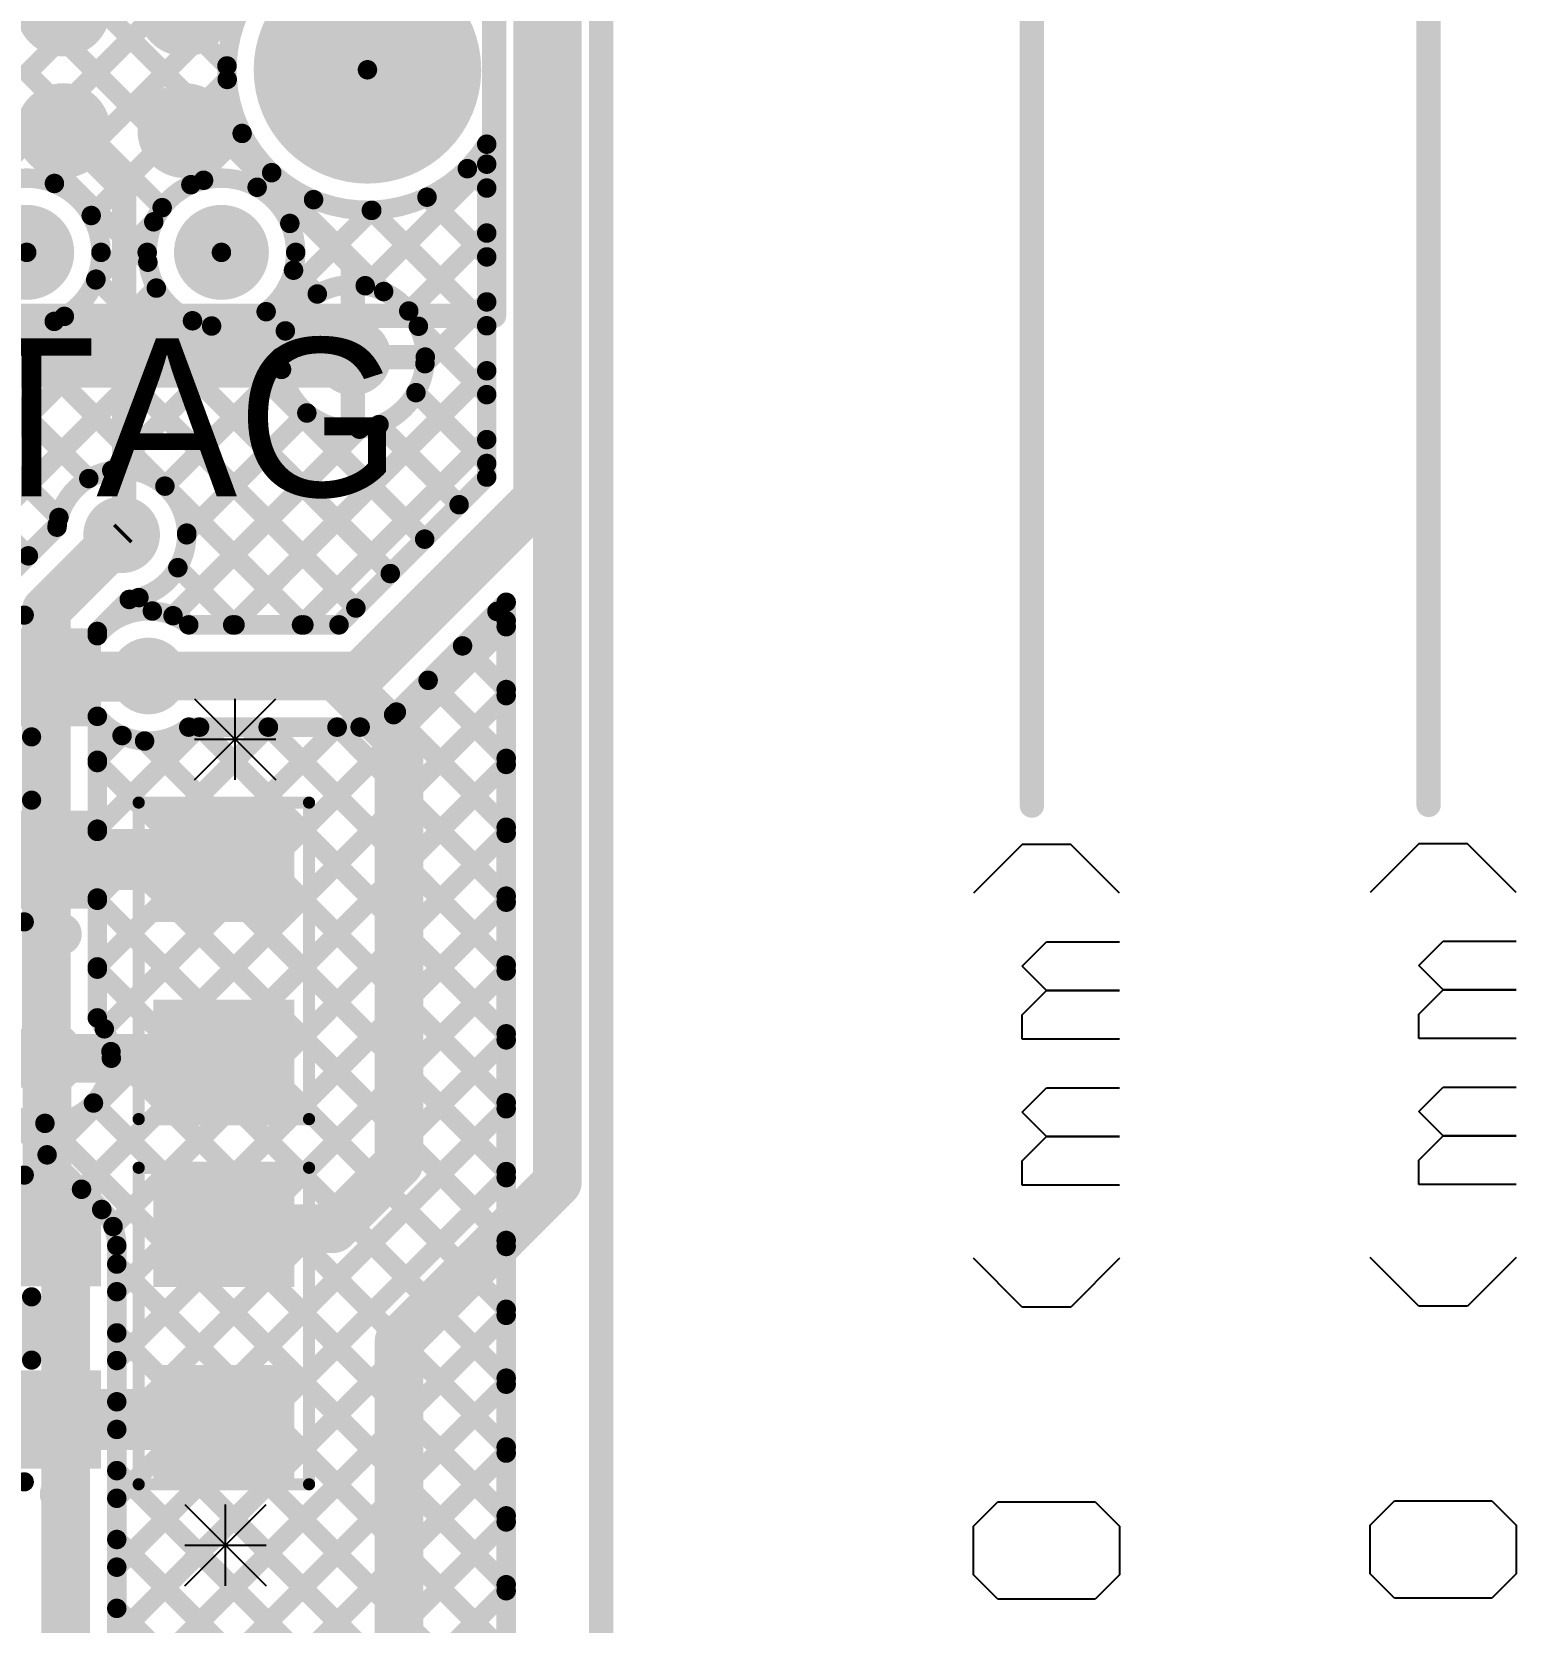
# Model space of a CAD drawing. Header units: millimetres. Extents: x 9.08 to 12.48, y 2.73 to 6.
# Drawn here: x 11.867 to 12.477, y 4.214 to 4.868 of the extents above; entities that cross this region are included whole.
import ezdxf

# ---------------------------------------------------------------- set-up
doc = ezdxf.new("R2010")
doc.units = ezdxf.units.MM
doc.header["$MEASUREMENT"] = 0
for name, color, linetype in [('BottomLayer', 5, 'Continuous'), ('BottomSolder', 6, 'Continuous'), ('Mechanical1', 6, 'Continuous'), ('Mechanical13', 56, 'Continuous'), ('MultiLayer', 9, 'Continuous'), ('PadHoleLayer', 156, 'Continuous'), ('TopLayer', 1, 'Continuous'), ('TopOverlay', 2, 'Continuous'), ('TopPaste', 8, 'Continuous'), ('TopSolder', 216, 'Continuous'), ('ViaHoleLayer', 16, 'Continuous')]:
    doc.layers.add(name, color=color, linetype=linetype)

# ---------------------------------------------------------------- blocks, each defined once
blk = doc.blocks.new('RES0805_47')
at = {"layer": 'TopLayer'}
for points in [[(-0.06, -0.025), (-0.02, -0.025), (-0.06, 0.025), (-0.02, 0.025)], [(0.02, -0.025), (0.06, -0.025), (0.02, 0.025), (0.06, 0.025)]]:
    blk.add_solid(points, dxfattribs=at)
at = {"layer": 'TopOverlay', "const_width": 0.005}
for points in [[(-0.065, -0.035), (-0.065, 0.035)], [(0.065, 0.035), (-0.065, 0.035)], [(0.065, -0.035), (0.065, 0.035)], [(0.065, -0.035), (-0.065, -0.035)]]:
    blk.add_lwpolyline(points, dxfattribs=at)
at = {"layer": 'TopOverlay', "const_width": 0.0025}
for points in [[(-0.06625, 0.035, 1), (-0.06375, 0.035, 1)], [(-0.06625, 0.035, 1), (-0.06375, 0.035, 1)], [(0.06375, 0.035, 1), (0.06625, 0.035, 1)], [(0.06375, 0.035, 1), (0.06625, 0.035, 1)], [(-0.06625, -0.035, 1), (-0.06375, -0.035, 1)], [(-0.06625, -0.035, 1), (-0.06375, -0.035, 1)], [(0.06375, -0.035, 1), (0.06625, -0.035, 1)], [(0.06375, -0.035, 1), (0.06625, -0.035, 1)]]:
    blk.add_lwpolyline(points, format="xyb", close=True, dxfattribs=at)
at = {"layer": 'TopPaste'}
for points in [[(-0.06, -0.025), (-0.02, -0.025), (-0.06, 0.025), (-0.02, 0.025)], [(0.02, -0.025), (0.06, -0.025), (0.02, 0.025), (0.06, 0.025)]]:
    blk.add_solid(points, dxfattribs=at)
at = {"layer": 'TopSolder'}
for points in [[(-0.064, -0.029), (-0.016, -0.029), (-0.064, 0.029), (-0.016, 0.029)], [(0.016, -0.029), (0.064, -0.029), (0.016, 0.029), (0.064, 0.029)]]:
    blk.add_solid(points, dxfattribs=at)
blk = doc.blocks.new('RES0805_48')
at = {"layer": 'TopLayer'}
for points in [[(-0.06, -0.025), (-0.02, -0.025), (-0.06, 0.025), (-0.02, 0.025)], [(0.02, -0.025), (0.06, -0.025), (0.02, 0.025), (0.06, 0.025)]]:
    blk.add_solid(points, dxfattribs=at)
at = {"layer": 'TopOverlay', "const_width": 0.005}
for points in [[(-0.065, 0.035), (0.065, 0.035)], [(-0.065, 0.035), (-0.065, -0.035)], [(0.065, 0.035), (0.065, -0.035)], [(-0.065, -0.035), (0.065, -0.035)]]:
    blk.add_lwpolyline(points, dxfattribs=at)
at = {"layer": 'TopOverlay', "const_width": 0.0025}
for points in [[(-0.06625, 0.035, 1), (-0.06375, 0.035, 1)], [(-0.06625, 0.035, 1), (-0.06375, 0.035, 1)], [(0.06375, 0.035, 1), (0.06625, 0.035, 1)], [(0.06375, 0.035, 1), (0.06625, 0.035, 1)], [(-0.06625, -0.035, 1), (-0.06375, -0.035, 1)], [(-0.06625, -0.035, 1), (-0.06375, -0.035, 1)], [(0.06375, -0.035, 1), (0.06625, -0.035, 1)], [(0.06375, -0.035, 1), (0.06625, -0.035, 1)]]:
    blk.add_lwpolyline(points, format="xyb", close=True, dxfattribs=at)
at = {"layer": 'TopPaste'}
for points in [[(-0.06, -0.025), (-0.02, -0.025), (-0.06, 0.025), (-0.02, 0.025)], [(0.02, -0.025), (0.06, -0.025), (0.02, 0.025), (0.06, 0.025)]]:
    blk.add_solid(points, dxfattribs=at)
at = {"layer": 'TopSolder'}
for points in [[(-0.064, -0.029), (-0.016, -0.029), (-0.064, 0.029), (-0.016, 0.029)], [(0.016, -0.029), (0.064, -0.029), (0.016, 0.029), (0.064, 0.029)]]:
    blk.add_solid(points, dxfattribs=at)
blk = doc.blocks.new('SOT_23_50')
at = {"layer": 'TopLayer'}
for points in [[(-0.01614, 0.02126), (0.01614, 0.02126), (-0.01614, 0.05748), (0.01614, 0.05748)], [(-0.05354, -0.05748), (-0.02126, -0.05748), (-0.05354, -0.02126), (-0.02126, -0.02126)], [(0.02126, -0.05748), (0.05354, -0.05748), (0.02126, -0.02126), (0.05354, -0.02126)]]:
    blk.add_solid(points, dxfattribs=at)
at = {"layer": 'TopOverlay', "const_width": 0.00787}
for points in [[(-0.063, 0.034), (-0.024, 0.034)], [(-0.063, 0.034), (-0.063, -0.03)], [(0.024, 0.034), (0.063, 0.034)], [(0.063, 0.034), (0.063, -0.03)], [(-0.013, -0.033), (0.013, -0.033)]]:
    blk.add_lwpolyline(points, dxfattribs=at)
at = {"layer": 'TopOverlay'}
for points, const_width in [([(-0.06497, 0.034, 1), (-0.06103, 0.034, 1)], 0.00394), ([(-0.06497, 0.034, 1), (-0.06103, 0.034, 1)], 0.00394), ([(-0.02597, 0.034, 1), (-0.02203, 0.034, 1)], 0.00394), ([(0.02203, 0.034, 1), (0.02597, 0.034, 1)], 0.00394), ([(0.06103, 0.034, 1), (0.06497, 0.034, 1)], 0.00394), ([(0.06103, 0.034, 1), (0.06497, 0.034, 1)], 0.00394), ([(-0.06497, -0.03, 1), (-0.06103, -0.03, 1)], 0.00394), ([(0.06103, -0.03, 1), (0.06497, -0.03, 1)], 0.00394), ([(-0.01497, -0.033, 1), (-0.01103, -0.033, 1)], 0.00394), ([(0.01103, -0.033, 1), (0.01497, -0.033, 1)], 0.00394), ([(-0.06439, -0.045, 1), (-0.07161, -0.045, 1)], 0.01), ([(-0.07411, -0.045, 1), (-0.06911, -0.045, 1)], 0.005), ([(-0.06689, -0.045, 1), (-0.06189, -0.045, 1)], 0.005)]:
    blk.add_lwpolyline(points, format="xyb", close=True, dxfattribs=dict(at, const_width=const_width))
at = {"layer": 'TopPaste'}
for points in [[(-0.01614, 0.02126), (0.01614, 0.02126), (-0.01614, 0.05748), (0.01614, 0.05748)], [(-0.05354, -0.05748), (-0.02126, -0.05748), (-0.05354, -0.02126), (-0.02126, -0.02126)], [(0.02126, -0.05748), (0.05354, -0.05748), (0.02126, -0.02126), (0.05354, -0.02126)]]:
    blk.add_solid(points, dxfattribs=at)
at = {"layer": 'TopSolder'}
for points in [[(-0.02014, 0.01726), (0.02014, 0.01726), (-0.02014, 0.06148), (0.02014, 0.06148)], [(-0.05754, -0.06148), (-0.01726, -0.06148), (-0.05754, -0.01726), (-0.01726, -0.01726)], [(0.01726, -0.06148), (0.05754, -0.06148), (0.01726, -0.01726), (0.05754, -0.01726)]]:
    blk.add_solid(points, dxfattribs=at)
blk = doc.blocks.new('SOT_23_51')
at = {"layer": 'TopLayer'}
for points in [[(-0.01614, 0.02126), (0.01614, 0.02126), (-0.01614, 0.05748), (0.01614, 0.05748)], [(-0.05354, -0.05748), (-0.02126, -0.05748), (-0.05354, -0.02126), (-0.02126, -0.02126)], [(0.02126, -0.05748), (0.05354, -0.05748), (0.02126, -0.02126), (0.05354, -0.02126)]]:
    blk.add_solid(points, dxfattribs=at)
at = {"layer": 'TopOverlay', "const_width": 0.00787}
for points in [[(-0.063, 0.034), (-0.024, 0.034)], [(-0.063, 0.034), (-0.063, -0.03)], [(0.024, 0.034), (0.063, 0.034)], [(0.063, 0.034), (0.063, -0.03)], [(-0.013, -0.033), (0.013, -0.033)]]:
    blk.add_lwpolyline(points, dxfattribs=at)
at = {"layer": 'TopOverlay'}
for points, const_width in [([(-0.06497, 0.034, 1), (-0.06103, 0.034, 1)], 0.00394), ([(-0.06497, 0.034, 1), (-0.06103, 0.034, 1)], 0.00394), ([(-0.02597, 0.034, 1), (-0.02203, 0.034, 1)], 0.00394), ([(0.02203, 0.034, 1), (0.02597, 0.034, 1)], 0.00394), ([(0.06103, 0.034, 1), (0.06497, 0.034, 1)], 0.00394), ([(0.06103, 0.034, 1), (0.06497, 0.034, 1)], 0.00394), ([(-0.06497, -0.03, 1), (-0.06103, -0.03, 1)], 0.00394), ([(0.06103, -0.03, 1), (0.06497, -0.03, 1)], 0.00394), ([(-0.01497, -0.033, 1), (-0.01103, -0.033, 1)], 0.00394), ([(0.01103, -0.033, 1), (0.01497, -0.033, 1)], 0.00394), ([(-0.06439, -0.045, 1), (-0.07161, -0.045, 1)], 0.01), ([(-0.07411, -0.045, 1), (-0.06911, -0.045, 1)], 0.005), ([(-0.06689, -0.045, 1), (-0.06189, -0.045, 1)], 0.005)]:
    blk.add_lwpolyline(points, format="xyb", close=True, dxfattribs=dict(at, const_width=const_width))
at = {"layer": 'TopPaste'}
for points in [[(-0.01614, 0.02126), (0.01614, 0.02126), (-0.01614, 0.05748), (0.01614, 0.05748)], [(-0.05354, -0.05748), (-0.02126, -0.05748), (-0.05354, -0.02126), (-0.02126, -0.02126)], [(0.02126, -0.05748), (0.05354, -0.05748), (0.02126, -0.02126), (0.05354, -0.02126)]]:
    blk.add_solid(points, dxfattribs=at)
at = {"layer": 'TopSolder'}
for points in [[(-0.02014, 0.01726), (0.02014, 0.01726), (-0.02014, 0.06148), (0.02014, 0.06148)], [(-0.05754, -0.06148), (-0.01726, -0.06148), (-0.05754, -0.01726), (-0.01726, -0.01726)], [(0.01726, -0.06148), (0.05754, -0.06148), (0.01726, -0.01726), (0.05754, -0.01726)]]:
    blk.add_solid(points, dxfattribs=at)
blk = doc.blocks.new('TC2030_IDC_52')
at = {"layer": 'BottomSolder', "const_width": 0.004}
for points in [[(-0.102, 0.1, 1), (-0.098, 0.1, 1)], [(0.023, 0.1, 1), (0.027, 0.1, 1)], [(0.098, 0.04, 1), (0.102, 0.04, 1)], [(-0.102, 0, 1), (-0.098, 0, 1)], [(0.098, -0.04, 1), (0.102, -0.04, 1)], [(-0.102, -0.1, 1), (-0.098, -0.1, 1)], [(0.023, -0.1, 1), (0.027, -0.1, 1)]]:
    blk.add_lwpolyline(points, format="xyb", close=True, dxfattribs=at)
at = {"layer": 'PadHoleLayer'}
for points, const_width in [([(-0.12338, 0.1, 1), (-0.07662, 0.1, 1)], 0.04675), ([(0.00162, 0.1, 1), (0.04838, 0.1, 1)], 0.04675), ([(0.09025, 0.04, 1), (0.10975, 0.04, 1)], 0.01951), ([(-0.10975, 0, 1), (-0.09025, 0, 1)], 0.01951), ([(0.09025, -0.04, 1), (0.10975, -0.04, 1)], 0.01951), ([(-0.12338, -0.1, 1), (-0.07662, -0.1, 1)], 0.04675), ([(0.00162, -0.1, 1), (0.04838, -0.1, 1)], 0.04675)]:
    blk.add_lwpolyline(points, format="xyb", close=True, dxfattribs=dict(at, const_width=const_width))
at = {"layer": 'TopLayer', "const_width": 0.01549}
for points in [[(-0.05775, 0.025, 1), (-0.04225, 0.025, 1)], [(-0.00775, 0.025, 1), (0.00775, 0.025, 1)], [(0.04225, 0.025, 1), (0.05775, 0.025, 1)], [(-0.05775, -0.025, 1), (-0.04225, -0.025, 1)], [(-0.05775, -0.025, 1), (-0.04225, -0.025, 1)], [(-0.00775, -0.025, 1), (0.00775, -0.025, 1)], [(0.04225, -0.025, 1), (0.05775, -0.025, 1)]]:
    blk.add_lwpolyline(points, format="xyb", close=True, dxfattribs=at)
at = {"layer": 'TopOverlay', "const_width": 0.01}
for points in [[(-0.152, -0.152), (-0.152, 0.152)], [(0.126, 0.152), (-0.152, 0.152)], [(0.126, -0.152), (0.126, 0.152)], [(0.126, -0.152), (-0.152, -0.152)]]:
    blk.add_lwpolyline(points, dxfattribs=at)
at = {"layer": 'TopOverlay'}
for points, const_width in [([(-0.1545, 0.152, 1), (-0.1495, 0.152, 1)], 0.005), ([(-0.1545, 0.152, 1), (-0.1495, 0.152, 1)], 0.005), ([(0.1235, 0.152, 1), (0.1285, 0.152, 1)], 0.005), ([(0.1235, 0.152, 1), (0.1285, 0.152, 1)], 0.005), ([(-0.0376, -0.057, 1), (-0.0504, -0.057, 1)], 0.01), ([(-0.0529, -0.057, 1), (-0.0479, -0.057, 1)], 0.005), ([(-0.0401, -0.057, 1), (-0.0351, -0.057, 1)], 0.005), ([(-0.1545, -0.152, 1), (-0.1495, -0.152, 1)], 0.005), ([(-0.1545, -0.152, 1), (-0.1495, -0.152, 1)], 0.005), ([(0.1235, -0.152, 1), (0.1285, -0.152, 1)], 0.005), ([(0.1235, -0.152, 1), (0.1285, -0.152, 1)], 0.005)]:
    blk.add_lwpolyline(points, format="xyb", close=True, dxfattribs=dict(at, const_width=const_width))
at = {"layer": 'TopPaste', "const_width": 0.01549}
for points in [[(-0.05775, 0.025, 1), (-0.04225, 0.025, 1)], [(-0.00775, 0.025, 1), (0.00775, 0.025, 1)], [(0.04225, 0.025, 1), (0.05775, 0.025, 1)], [(-0.05775, -0.025, 1), (-0.04225, -0.025, 1)], [(-0.05775, -0.025, 1), (-0.04225, -0.025, 1)], [(-0.00775, -0.025, 1), (0.00775, -0.025, 1)], [(0.04225, -0.025, 1), (0.05775, -0.025, 1)]]:
    blk.add_lwpolyline(points, format="xyb", close=True, dxfattribs=at)
at = {"layer": 'TopSolder'}
for points, const_width in [([(-0.102, 0.1, 1), (-0.098, 0.1, 1)], 0.004), ([(0.023, 0.1, 1), (0.027, 0.1, 1)], 0.004), ([(-0.05975, 0.025, 1), (-0.04025, 0.025, 1)], 0.01949), ([(-0.00975, 0.025, 1), (0.00975, 0.025, 1)], 0.01949), ([(0.04025, 0.025, 1), (0.05975, 0.025, 1)], 0.01949), ([(0.098, 0.04, 1), (0.102, 0.04, 1)], 0.004), ([(-0.102, 0, 1), (-0.098, 0, 1)], 0.004), ([(-0.05975, -0.025, 1), (-0.04025, -0.025, 1)], 0.01949), ([(-0.05975, -0.025, 1), (-0.04025, -0.025, 1)], 0.01949), ([(-0.00975, -0.025, 1), (0.00975, -0.025, 1)], 0.01949), ([(0.04025, -0.025, 1), (0.05975, -0.025, 1)], 0.01949), ([(0.098, -0.04, 1), (0.102, -0.04, 1)], 0.004), ([(-0.102, -0.1, 1), (-0.098, -0.1, 1)], 0.004), ([(0.023, -0.1, 1), (0.027, -0.1, 1)], 0.004)]:
    blk.add_lwpolyline(points, format="xyb", close=True, dxfattribs=dict(at, const_width=const_width))

msp = doc.modelspace()

# ---------------------------------------------------------------- linework, layer by layer
at = {"layer": 'BottomLayer'}
for points, const_width in [([(11.4408, 5.1055), (11.87821, 4.66809)], 0.008), ([(11.56532, 5.00926), (11.8905, 4.68409)], 0.008), ([(11.85416, 4.9467), (11.94727, 4.85359)], 0.008), ([(11.86262, 4.84812), (11.95797, 4.94347)], 0.008), ([(11.71974, 4.67696), (11.97223, 4.92945)], 0.008), ([(11.84085, 4.93172), (12.01165, 4.76092)], 0.008), ([(11.59346, 4.92456), (11.86566, 4.65236)], 0.008), ([(11.82237, 4.92192), (11.93767, 4.80662)], 0.008), ([(11.87638, 4.80531), (11.99184, 4.92077)], 0.008), ([(12.075, 4.676), (12.075, 4.88075)], 0.02), ([(11.86274, 4.85327), (11.92064, 4.79537)], 0.008), ([(11.89149, 4.79214), (11.94738, 4.84803)], 0.008), ([(11.8582, 4.82952), (11.91476, 4.77296)], 0.008), ([(11.93244, 4.8048), (11.9535, 4.82586)], 0.008), ([(12.054, 4.6847), (12.054, 4.82143)], 0.008), ([(12.00408, 4.76331), (12.054, 4.81323)], 0.008), ([(12.04605, 4.81138), (12.054, 4.80343)], 0.008), ([(11.95967, 4.80375), (11.96565, 4.80973)], 0.008), ([(11.9731, 4.78889), (11.98286, 4.79866)], 0.008), ([(12.02946, 4.79968), (12.054, 4.77514)], 0.008), ([(11.89993, 4.68744), (12.00677, 4.79427)], 0.008), ([(12.00659, 4.79427), (12.054, 4.74686)], 0.008), ([(11.89334, 4.7657), (11.9172, 4.78956)], 0.008), ([(12.02197, 4.75291), (12.054, 4.78494)], 0.008), ([(11.89345, 4.76599), (12.01437, 4.64507)], 0.008), ([(11.97462, 4.76967), (11.98438, 4.75991)], 0.008), ([(11.81884, 4.66292), (11.91825, 4.76233)], 0.008), ([(11.999, 4.734), (11.999, 4.75975)], 0.01), ([(11.96337, 4.75264), (11.97126, 4.74475)], 0.008), ([(12.02862, 4.73128), (12.054, 4.75666)], 0.008), ([(11.80257, 4.67493), (11.8763, 4.74866)], 0.008), ([(11.81802, 4.63381), (11.93311, 4.7489)], 0.008), ([(11.85452, 4.74835), (11.97887, 4.624)], 0.008), ([(11.88046, 4.7507), (12.00023, 4.63093)], 0.008), ([(11.94096, 4.74676), (12.02851, 4.65921)], 0.008), ([(12.02592, 4.74665), (12.054, 4.71857)], 0.008), ([(11.815, 4.734), (11.999, 4.734)], 0.025), ([(11.97325, 4.734), (11.999, 4.734)], 0.01), ([(11.999, 4.734), (12.02475, 4.734)], 0.01), ([(11.999, 4.70825), (11.999, 4.734)], 0.01), ([(11.92177, 4.68099), (11.96969, 4.72892)], 0.008), ([(11.94963, 4.624), (12.054, 4.72837)], 0.008), ([(12.02491, 4.71938), (12.054, 4.69029)], 0.008), ([(11.93074, 4.66168), (11.98009, 4.71103)], 0.008), ([(12.00975, 4.70626), (12.04265, 4.67335)], 0.008), ([(11.92511, 4.62776), (12.00172, 4.70438)], 0.008), ([(11.97791, 4.624), (12.054, 4.70009)], 0.008), ([(11.9933, 4.624), (12.054, 4.6847)], 0.008), ([(12.002, 4.603), (12.075, 4.676)], 0.02), ([(11.873, 4.63), (11.904, 4.661)], 0.02), ([(11.66536, 4.45287), (11.87756, 4.66507)], 0.008), ([(11.85819, 4.64488), (11.87744, 4.66413)], 0.008), ([(11.92709, 4.6475), (11.95058, 4.624)], 0.008), ([(11.873, 4.446), (11.873, 4.63)], 0.02), ([(11.894, 4.6213), (11.90713, 4.63444)], 0.008), ([(11.91109, 4.63521), (11.9166, 4.6297)], 0.008), ([(12.01688, 4.58819), (12.062, 4.6333)], 0.008), ([(12.05821, 4.62951), (12.062, 4.62572)], 0.008), ([(12.062, 3.047), (12.062, 4.6333)], 0.008), ([(11.89686, 4.45809), (12.062, 4.62324)], 0.008), ([(11.93157, 4.624), (11.9933, 4.624)], 0.008), ([(12.04407, 4.61537), (12.062, 4.59744)], 0.008), ([(11.915, 4.603), (12.002, 4.603)], 0.02), ([(11.87337, 4.40632), (12.062, 4.59495)], 0.008), ([(12.02993, 4.60123), (12.062, 4.56915)], 0.008), ([(11.894, 4.46257), (11.894, 4.58643)], 0.008), ([(11.894, 4.54009), (11.93591, 4.582)], 0.008), ([(11.894, 4.5118), (11.9642, 4.582)], 0.008), ([(11.894, 4.48352), (11.99248, 4.582)], 0.008), ([(11.93157, 4.582), (12.002, 4.582)], 0.008), ([(11.93602, 4.582), (12.062, 4.45602)], 0.008), ([(11.9643, 4.582), (12.062, 4.4843)], 0.008), ([(11.99258, 4.582), (12.062, 4.51258)], 0.008), ([(12.01575, 4.58712), (12.062, 4.54087)], 0.008), ([(11.894, 4.56837), (11.90417, 4.57854)], 0.008), ([(11.91343, 4.5763), (12.062, 4.42773)], 0.008), ([(11.88752, 4.39218), (12.062, 4.56667)], 0.008), ([(11.894, 4.56745), (12.062, 4.39945)], 0.008), ([(11.894, 4.53916), (12.062, 4.37116)], 0.008), ([(11.90047, 4.37686), (12.062, 4.53838)], 0.008), ([(11.894, 4.51088), (12.062, 4.34288)], 0.008), ([(11.902, 4.3501), (12.062, 4.5101)], 0.008), ([(11.894, 4.48259), (12.062, 4.31459)], 0.008), ([(11.902, 4.32181), (12.062, 4.48181)], 0.008), ([(11.902, 4.29353), (12.062, 4.45353)], 0.008), ([(11.89961, 4.4487), (12.062, 4.28631)], 0.008), ([(11.823, 4.427), (11.881, 4.369)], 0.02), ([(11.84967, 4.43003), (11.89581, 4.38388)], 0.008), ([(11.89242, 4.42761), (12.062, 4.25803)], 0.008), ([(11.902, 4.26525), (12.062, 4.42525)], 0.008), ([(11.87248, 4.41926), (12.062, 4.22974)], 0.008), ([(11.902, 4.23696), (12.062, 4.39696)], 0.008), ([(11.881, 3.908), (11.881, 4.369)], 0.02), ([(11.902, 3.92457), (11.902, 4.369)], 0.008), ([(11.902, 4.20868), (12.062, 4.36868)], 0.008), ([(11.902, 4.36146), (12.062, 4.20146)], 0.008), ([(11.902, 4.18039), (12.062, 4.34039)], 0.008), ([(11.902, 4.33317), (12.062, 4.17317)], 0.008), ([(11.902, 4.15211), (12.062, 4.31211)], 0.008), ([(11.902, 4.30489), (12.062, 4.14489)], 0.008), ([(11.902, 4.12382), (12.062, 4.28382)], 0.008), ([(11.902, 4.2766), (12.062, 4.1166)], 0.008), ([(11.902, 4.09554), (12.062, 4.25554)], 0.008), ([(11.902, 4.24832), (12.062, 4.08832)], 0.008), ([(11.902, 4.06726), (12.062, 4.22726)], 0.008), ([(11.902, 4.22004), (12.062, 4.06004)], 0.008)]:
    msp.add_lwpolyline(points, dxfattribs=dict(at, const_width=const_width))
at = {"layer": 'BottomLayer', "const_width": 0.008}
for points in [[(12.054, 4.82143, -1.95072), (12.01838, 4.90818)], [(11.87744, 4.66413, -0.94293), (11.93075, 4.661)], [(11.93075, 4.661, -0.380214), (11.90713, 4.63444)], [(11.894, 4.61957, -0.414214), (11.93157, 4.624)], [(11.93157, 4.582, -0.414214), (11.894, 4.58643)], [(12.01688, 4.58819, -0.199534), (12.002, 4.582)], [(12.01685, 4.58815, -0.198912), (12.002, 4.582)], [(11.894, 4.46257, -0.168553), (11.89975, 4.446)], [(11.89975, 4.446, -0.792574), (11.84904, 4.43411)], [(11.89581, 4.38388, -0.199534), (11.902, 4.369)], [(11.89585, 4.38385, -0.198912), (11.902, 4.369)]]:
    msp.add_lwpolyline(points, format="xyb", dxfattribs=at)
at = {"layer": 'BottomLayer'}
for points, const_width in [([(11.94527, 4.85359, 1), (11.94927, 4.85359, 1)], 0.004), ([(11.94538, 4.84803, 1), (11.94938, 4.84803, 1)], 0.004), ([(11.9515, 4.82586, 1), (11.9555, 4.82586, 1)], 0.004), ([(12.052, 4.82143, 1), (12.056, 4.82143, 1)], 0.004), ([(12.052, 4.82143, 1), (12.056, 4.82143, 1)], 0.004), ([(12.04405, 4.81138, 1), (12.04805, 4.81138, 1)], 0.004), ([(12.052, 4.81323, 1), (12.056, 4.81323, 1)], 0.004), ([(11.89551, 4.777, 1), (11.83449, 4.777, 1)], 0.008), ([(11.87438, 4.80531, 1), (11.87838, 4.80531, 1)], 0.004), ([(11.97551, 4.777, 1), (11.91449, 4.777, 1)], 0.008), ([(11.93044, 4.8048, 1), (11.93444, 4.8048, 1)], 0.004), ([(11.93567, 4.80662, 1), (11.93967, 4.80662, 1)], 0.004), ([(11.96365, 4.80973, 1), (11.96765, 4.80973, 1)], 0.004), ([(11.95767, 4.80375, 1), (11.96167, 4.80375, 1)], 0.004), ([(11.98086, 4.79866, 1), (11.98486, 4.79866, 1)], 0.004), ([(12.02746, 4.79968, 1), (12.03146, 4.79968, 1)], 0.004), ([(12.052, 4.80343, 1), (12.056, 4.80343, 1)], 0.004), ([(11.88949, 4.79214, 1), (11.89349, 4.79214, 1)], 0.004), ([(11.91864, 4.79537, 1), (11.92264, 4.79537, 1)], 0.004), ([(12.00459, 4.79427, 1), (12.00859, 4.79427, 1)], 0.004), ([(12.00477, 4.79427, 1), (12.00877, 4.79427, 1)], 0.004), ([(11.9152, 4.78956, 1), (11.9192, 4.78956, 1)], 0.004), ([(11.9711, 4.78889, 1), (11.9751, 4.78889, 1)], 0.004), ([(12.052, 4.78494, 1), (12.056, 4.78494, 1)], 0.004), ([(11.89351, 4.777, 1), (11.89751, 4.777, 1)], 0.004), ([(11.91249, 4.777, 1), (11.91649, 4.777, 1)], 0.004), ([(11.91276, 4.77296, 1), (11.91676, 4.77296, 1)], 0.004), ([(11.97351, 4.777, 1), (11.97751, 4.777, 1)], 0.004), ([(12.052, 4.77514, 1), (12.056, 4.77514, 1)], 0.004), ([(11.89134, 4.7657, 1), (11.89534, 4.7657, 1)], 0.004), ([(11.89145, 4.76599, 1), (11.89545, 4.76599, 1)], 0.004), ([(11.97262, 4.76967, 1), (11.97662, 4.76967, 1)], 0.004), ([(11.91625, 4.76233, 1), (11.92025, 4.76233, 1)], 0.004), ([(12.02875, 4.734, 1), (11.96925, 4.734, 1)], 0.008), ([(11.98238, 4.75991, 1), (11.98638, 4.75991, 1)], 0.004), ([(11.9965, 4.75975, 1), (12.0015, 4.75975, 1)], 0.005), ([(12.00208, 4.76331, 1), (12.00608, 4.76331, 1)], 0.004), ([(12.00965, 4.76092, 1), (12.01365, 4.76092, 1)], 0.004), ([(11.96137, 4.75264, 1), (11.96537, 4.75264, 1)], 0.004), ([(12.01997, 4.75291, 1), (12.02397, 4.75291, 1)], 0.004), ([(12.052, 4.75666, 1), (12.056, 4.75666, 1)], 0.004), ([(11.8743, 4.74866, 1), (11.8783, 4.74866, 1)], 0.004), ([(11.87846, 4.7507, 1), (11.88246, 4.7507, 1)], 0.004), ([(11.93111, 4.7489, 1), (11.93511, 4.7489, 1)], 0.004), ([(11.93896, 4.74676, 1), (11.94296, 4.74676, 1)], 0.004), ([(11.99113, 4.734, 1), (12.00687, 4.734, 1)], 0.01575), ([(12.02392, 4.74665, 1), (12.02792, 4.74665, 1)], 0.004), ([(12.052, 4.74686, 1), (12.056, 4.74686, 1)], 0.004), ([(11.96926, 4.74475, 1), (11.97326, 4.74475, 1)], 0.004), ([(11.99275, 4.734, 1), (12.00525, 4.734, 1)], 0.0125), ([(11.96725, 4.734, 1), (11.97125, 4.734, 1)], 0.004), ([(11.97075, 4.734, 1), (11.97575, 4.734, 1)], 0.005), ([(11.9965, 4.734, 1), (12.0015, 4.734, 1)], 0.005), ([(11.9965, 4.734, 1), (12.0015, 4.734, 1)], 0.005), ([(11.9965, 4.734, 1), (12.0015, 4.734, 1)], 0.005), ([(11.9965, 4.734, 1), (12.0015, 4.734, 1)], 0.005), ([(12.02225, 4.734, 1), (12.02725, 4.734, 1)], 0.005), ([(12.02675, 4.734, 1), (12.03075, 4.734, 1)], 0.004), ([(11.96769, 4.72892, 1), (11.97169, 4.72892, 1)], 0.004), ([(12.02662, 4.73128, 1), (12.03062, 4.73128, 1)], 0.004), ([(12.052, 4.72837, 1), (12.056, 4.72837, 1)], 0.004), ([(12.02291, 4.71938, 1), (12.02691, 4.71938, 1)], 0.004), ([(12.052, 4.71857, 1), (12.056, 4.71857, 1)], 0.004), ([(11.97809, 4.71103, 1), (11.98209, 4.71103, 1)], 0.004), ([(11.9965, 4.70825, 1), (12.0015, 4.70825, 1)], 0.005), ([(12.00775, 4.70626, 1), (12.01175, 4.70626, 1)], 0.004), ([(11.99972, 4.70438, 1), (12.00372, 4.70438, 1)], 0.004), ([(12.052, 4.70009, 1), (12.056, 4.70009, 1)], 0.004), ([(11.89793, 4.68744, 1), (11.90193, 4.68744, 1)], 0.004), ([(12.052, 4.69029, 1), (12.056, 4.69029, 1)], 0.004), ([(11.8885, 4.68409, 1), (11.8925, 4.68409, 1)], 0.004), ([(11.91977, 4.68099, 1), (11.92377, 4.68099, 1)], 0.004), ([(12.052, 4.6847, 1), (12.056, 4.6847, 1)], 0.004), ([(12.052, 4.6847, 1), (12.056, 4.6847, 1)], 0.004), ([(12.07, 4.676, 1), (12.08, 4.676, 1)], 0.01), ([(12.07, 4.676, 1), (12.08, 4.676, 1)], 0.01), ([(12.04065, 4.67335, 1), (12.04465, 4.67335, 1)], 0.004), ([(11.87621, 4.66809, 1), (11.88021, 4.66809, 1)], 0.004), ([(11.89613, 4.661, 1), (11.91187, 4.661, 1)], 0.01575), ([(11.899, 4.661, 1), (11.909, 4.661, 1)], 0.01), ([(11.87544, 4.66413, 1), (11.87944, 4.66413, 1)], 0.004), ([(11.87544, 4.66413, 1), (11.87944, 4.66413, 1)], 0.004), ([(11.87556, 4.66507, 1), (11.87956, 4.66507, 1)], 0.004), ([(11.92874, 4.66168, 1), (11.93274, 4.66168, 1)], 0.004), ([(11.92875, 4.661, 1), (11.93275, 4.661, 1)], 0.004), ([(11.92875, 4.661, 1), (11.93275, 4.661, 1)], 0.004), ([(12.02651, 4.65921, 1), (12.03051, 4.65921, 1)], 0.004), ([(11.86366, 4.65236, 1), (11.86766, 4.65236, 1)], 0.004), ([(11.92509, 4.6475, 1), (11.92909, 4.6475, 1)], 0.004), ([(12.01237, 4.64507, 1), (12.01637, 4.64507, 1)], 0.004), ([(11.868, 4.63, 1), (11.878, 4.63, 1)], 0.01), ([(11.868, 4.63, 1), (11.878, 4.63, 1)], 0.01), ([(11.90513, 4.63444, 1), (11.90913, 4.63444, 1)], 0.004), ([(11.90513, 4.63444, 1), (11.90913, 4.63444, 1)], 0.004), ([(11.90909, 4.63521, 1), (11.91309, 4.63521, 1)], 0.004), ([(11.9146, 4.6297, 1), (11.9186, 4.6297, 1)], 0.004), ([(11.92311, 4.62776, 1), (11.92711, 4.62776, 1)], 0.004), ([(11.99823, 4.63093, 1), (12.00223, 4.63093, 1)], 0.004), ([(12.05621, 4.62951, 1), (12.06021, 4.62951, 1)], 0.004), ([(12.06, 4.6333, 1), (12.064, 4.6333, 1)], 0.004), ([(12.06, 4.6333, 1), (12.064, 4.6333, 1)], 0.004), ([(11.892, 4.6213, 1), (11.896, 4.6213, 1)], 0.004), ([(11.92957, 4.624, 1), (11.93357, 4.624, 1)], 0.004), ([(11.92957, 4.624, 1), (11.93357, 4.624, 1)], 0.004), ([(11.94763, 4.624, 1), (11.95163, 4.624, 1)], 0.004), ([(11.94858, 4.624, 1), (11.95258, 4.624, 1)], 0.004), ([(11.97591, 4.624, 1), (11.97991, 4.624, 1)], 0.004), ([(11.97687, 4.624, 1), (11.98087, 4.624, 1)], 0.004), ([(11.9913, 4.624, 1), (11.9953, 4.624, 1)], 0.004), ([(11.9913, 4.624, 1), (11.9953, 4.624, 1)], 0.004), ([(12.06, 4.62572, 1), (12.064, 4.62572, 1)], 0.004), ([(12.06, 4.62324, 1), (12.064, 4.62324, 1)], 0.004), ([(11.892, 4.61957, 1), (11.896, 4.61957, 1)], 0.004), ([(11.90713, 4.603, 1), (11.92287, 4.603, 1)], 0.01575), ([(12.04207, 4.61537, 1), (12.04607, 4.61537, 1)], 0.004), ([(11.91, 4.603, 1), (11.92, 4.603, 1)], 0.01), ([(11.997, 4.603, 1), (12.007, 4.603, 1)], 0.01), ([(11.997, 4.603, 1), (12.007, 4.603, 1)], 0.01), ([(12.02793, 4.60123, 1), (12.03193, 4.60123, 1)], 0.004), ([(12.06, 4.59744, 1), (12.064, 4.59744, 1)], 0.004), ([(12.06, 4.59495, 1), (12.064, 4.59495, 1)], 0.004), ([(11.892, 4.58643, 1), (11.896, 4.58643, 1)], 0.004), ([(11.892, 4.58643, 1), (11.896, 4.58643, 1)], 0.004), ([(11.92957, 4.582, 1), (11.93357, 4.582, 1)], 0.004), ([(11.92957, 4.582, 1), (11.93357, 4.582, 1)], 0.004), ([(11.93391, 4.582, 1), (11.93791, 4.582, 1)], 0.004), ([(11.93402, 4.582, 1), (11.93802, 4.582, 1)], 0.004), ([(11.9622, 4.582, 1), (11.9662, 4.582, 1)], 0.004), ([(11.9623, 4.582, 1), (11.9663, 4.582, 1)], 0.004), ([(11.99048, 4.582, 1), (11.99448, 4.582, 1)], 0.004), ([(11.99058, 4.582, 1), (11.99458, 4.582, 1)], 0.004), ([(12, 4.582, 1), (12.004, 4.582, 1)], 0.004), ([(12, 4.582, 1), (12.004, 4.582, 1)], 0.004), ([(12, 4.582, 1), (12.004, 4.582, 1)], 0.004), ([(12.01375, 4.58712, 1), (12.01775, 4.58712, 1)], 0.004), ([(12.01485, 4.58815, 1), (12.01885, 4.58815, 1)], 0.004), ([(12.01488, 4.58819, 1), (12.01888, 4.58819, 1)], 0.004), ([(12.01488, 4.58819, 1), (12.01888, 4.58819, 1)], 0.004), ([(11.90217, 4.57854, 1), (11.90617, 4.57854, 1)], 0.004), ([(11.91143, 4.5763, 1), (11.91543, 4.5763, 1)], 0.004), ([(12.06, 4.56915, 1), (12.064, 4.56915, 1)], 0.004), ([(11.892, 4.56837, 1), (11.896, 4.56837, 1)], 0.004), ([(11.892, 4.56745, 1), (11.896, 4.56745, 1)], 0.004), ([(12.06, 4.56667, 1), (12.064, 4.56667, 1)], 0.004), ([(11.892, 4.54009, 1), (11.896, 4.54009, 1)], 0.004), ([(11.892, 4.53916, 1), (11.896, 4.53916, 1)], 0.004), ([(12.06, 4.54087, 1), (12.064, 4.54087, 1)], 0.004), ([(12.06, 4.53838, 1), (12.064, 4.53838, 1)], 0.004), ([(11.892, 4.5118, 1), (11.896, 4.5118, 1)], 0.004), ([(11.892, 4.51088, 1), (11.896, 4.51088, 1)], 0.004), ([(12.06, 4.51258, 1), (12.064, 4.51258, 1)], 0.004), ([(12.06, 4.5101, 1), (12.064, 4.5101, 1)], 0.004), ([(12.06, 4.4843, 1), (12.064, 4.4843, 1)], 0.004), ([(11.892, 4.48352, 1), (11.896, 4.48352, 1)], 0.004), ([(11.892, 4.48259, 1), (11.896, 4.48259, 1)], 0.004), ([(12.06, 4.48181, 1), (12.064, 4.48181, 1)], 0.004), ([(11.86513, 4.446, 1), (11.88087, 4.446, 1)], 0.01575), ([(11.892, 4.46257, 1), (11.896, 4.46257, 1)], 0.004), ([(11.892, 4.46257, 1), (11.896, 4.46257, 1)], 0.004), ([(11.89486, 4.45809, 1), (11.89886, 4.45809, 1)], 0.004), ([(11.868, 4.446, 1), (11.878, 4.446, 1)], 0.01), ([(12.06, 4.45602, 1), (12.064, 4.45602, 1)], 0.004), ([(12.06, 4.45353, 1), (12.064, 4.45353, 1)], 0.004), ([(11.89761, 4.4487, 1), (11.90161, 4.4487, 1)], 0.004), ([(11.89775, 4.446, 1), (11.90175, 4.446, 1)], 0.004), ([(11.89775, 4.446, 1), (11.90175, 4.446, 1)], 0.004), ([(11.89042, 4.42761, 1), (11.89442, 4.42761, 1)], 0.004), ([(12.06, 4.42773, 1), (12.064, 4.42773, 1)], 0.004), ([(12.06, 4.42525, 1), (12.064, 4.42525, 1)], 0.004), ([(11.87048, 4.41926, 1), (11.87448, 4.41926, 1)], 0.004), ([(11.87137, 4.40632, 1), (11.87537, 4.40632, 1)], 0.004), ([(12.06, 4.39945, 1), (12.064, 4.39945, 1)], 0.004), ([(12.06, 4.39696, 1), (12.064, 4.39696, 1)], 0.004), ([(11.88552, 4.39218, 1), (11.88952, 4.39218, 1)], 0.004), ([(11.89381, 4.38388, 1), (11.89781, 4.38388, 1)], 0.004), ([(11.89381, 4.38388, 1), (11.89781, 4.38388, 1)], 0.004), ([(11.89385, 4.38385, 1), (11.89785, 4.38385, 1)], 0.004), ([(11.876, 4.369, 1), (11.886, 4.369, 1)], 0.01), ([(11.876, 4.369, 1), (11.886, 4.369, 1)], 0.01), ([(11.89847, 4.37686, 1), (11.90247, 4.37686, 1)], 0.004), ([(11.9, 4.369, 1), (11.904, 4.369, 1)], 0.004), ([(11.9, 4.369, 1), (11.904, 4.369, 1)], 0.004), ([(11.9, 4.369, 1), (11.904, 4.369, 1)], 0.004), ([(12.06, 4.37116, 1), (12.064, 4.37116, 1)], 0.004), ([(12.06, 4.36868, 1), (12.064, 4.36868, 1)], 0.004), ([(11.9, 4.36146, 1), (11.904, 4.36146, 1)], 0.004), ([(11.9, 4.3501, 1), (11.904, 4.3501, 1)], 0.004), ([(12.06, 4.34288, 1), (12.064, 4.34288, 1)], 0.004), ([(12.06, 4.34039, 1), (12.064, 4.34039, 1)], 0.004), ([(11.9, 4.33317, 1), (11.904, 4.33317, 1)], 0.004), ([(11.9, 4.32181, 1), (11.904, 4.32181, 1)], 0.004), ([(12.06, 4.31459, 1), (12.064, 4.31459, 1)], 0.004), ([(12.06, 4.31211, 1), (12.064, 4.31211, 1)], 0.004), ([(11.9, 4.30489, 1), (11.904, 4.30489, 1)], 0.004), ([(11.9, 4.29353, 1), (11.904, 4.29353, 1)], 0.004), ([(12.06, 4.28631, 1), (12.064, 4.28631, 1)], 0.004), ([(12.06, 4.28382, 1), (12.064, 4.28382, 1)], 0.004), ([(11.9, 4.2766, 1), (11.904, 4.2766, 1)], 0.004), ([(11.9, 4.26525, 1), (11.904, 4.26525, 1)], 0.004), ([(12.06, 4.25803, 1), (12.064, 4.25803, 1)], 0.004), ([(12.06, 4.25554, 1), (12.064, 4.25554, 1)], 0.004), ([(11.9, 4.24832, 1), (11.904, 4.24832, 1)], 0.004), ([(11.9, 4.23696, 1), (11.904, 4.23696, 1)], 0.004), ([(12.06, 4.22974, 1), (12.064, 4.22974, 1)], 0.004), ([(12.06, 4.22726, 1), (12.064, 4.22726, 1)], 0.004), ([(11.9, 4.22004, 1), (11.904, 4.22004, 1)], 0.004)]:
    msp.add_lwpolyline(points, format="xyb", close=True, dxfattribs=dict(at, const_width=const_width))
at = {"layer": 'Mechanical1'}
for p, q in [((12.274, 4.53376), (12.25401, 4.51376)), ((12.294, 4.53376), (12.274, 4.53376)), ((12.31399, 4.51376), (12.294, 4.53376)), ((12.437, 4.53407), (12.41701, 4.51408)), ((12.457, 4.53407), (12.437, 4.53407)), ((12.47699, 4.51408), (12.457, 4.53407)), ((12.274, 4.48377), (12.284, 4.49377)), ((12.284, 4.49377), (12.31399, 4.49377)), ((12.437, 4.48409), (12.447, 4.49408)), ((12.447, 4.49408), (12.47699, 4.49408)), ((12.284, 4.47377), (12.274, 4.48377)), ((12.447, 4.47409), (12.437, 4.48409)), ((12.274, 4.46378), (12.284, 4.47377)), ((12.284, 4.47377), (12.31399, 4.47377)), ((12.31399, 4.47377), (12.284, 4.47377)), ((12.437, 4.46409), (12.447, 4.47409)), ((12.447, 4.47409), (12.47699, 4.47409)), ((12.47699, 4.47409), (12.447, 4.47409)), ((12.274, 4.45378), (12.274, 4.46378)), ((12.437, 4.4541), (12.437, 4.46409)), ((12.31399, 4.45378), (12.274, 4.45378)), ((12.47699, 4.4541), (12.437, 4.4541)), ((12.274, 4.42379), (12.284, 4.43379)), ((12.284, 4.43379), (12.31399, 4.43379)), ((12.437, 4.42411), (12.447, 4.4341)), ((12.447, 4.4341), (12.47699, 4.4341)), ((12.284, 4.41379), (12.274, 4.42379)), ((12.447, 4.41411), (12.437, 4.42411)), ((12.274, 4.4038), (12.284, 4.41379)), ((12.284, 4.41379), (12.31399, 4.41379)), ((12.31399, 4.41379), (12.284, 4.41379)), ((12.437, 4.40411), (12.447, 4.41411)), ((12.447, 4.41411), (12.47699, 4.41411)), ((12.47699, 4.41411), (12.447, 4.41411)), ((12.274, 4.3938), (12.274, 4.4038)), ((12.437, 4.39412), (12.437, 4.40411)), ((12.31399, 4.3938), (12.274, 4.3938)), ((12.47699, 4.39412), (12.437, 4.39412)), ((12.274, 4.34382), (12.25401, 4.36381)), ((12.31399, 4.36381), (12.294, 4.34382)), ((12.437, 4.34413), (12.41701, 4.36413)), ((12.47699, 4.36413), (12.457, 4.34413)), ((12.457, 4.34413), (12.437, 4.34413)), ((12.294, 4.34382), (12.274, 4.34382)), ((12.25401, 4.25385), (12.26401, 4.26384)), ((12.26401, 4.26384), (12.30399, 4.26384)), ((12.30399, 4.26384), (12.31399, 4.25385)), ((12.41701, 4.25416), (12.42701, 4.26416)), ((12.42701, 4.26416), (12.46699, 4.26416)), ((12.46699, 4.26416), (12.47699, 4.25416)), ((12.25401, 4.23385), (12.25401, 4.25385)), ((12.31399, 4.25385), (12.31399, 4.23385)), ((12.41701, 4.23417), (12.41701, 4.25416)), ((12.47699, 4.25416), (12.47699, 4.23417)), ((12.26401, 4.22386), (12.25401, 4.23385)), ((12.31399, 4.23385), (12.30399, 4.22386)), ((12.42701, 4.22417), (12.41701, 4.23417)), ((12.47699, 4.23417), (12.46699, 4.22417)), ((12.30399, 4.22386), (12.26401, 4.22386)), ((12.46699, 4.22417), (12.42701, 4.22417))]:
    msp.add_line(p, q, dxfattribs=at)
at = {"layer": 'Mechanical1', "const_width": 0.01}
for points in [[(12.441, 4.55007), (12.441, 5.54)], [(12.278, 4.54976), (12.278, 5.44126)]]:
    msp.add_lwpolyline(points, dxfattribs=at)
at = {"layer": 'Mechanical1', "const_width": 0.005}
for points in [[(12.2755, 4.54976, 1), (12.2805, 4.54976, 1)], [(12.4385, 4.55007, 1), (12.4435, 4.55007, 1)]]:
    msp.add_lwpolyline(points, format="xyb", close=True, dxfattribs=at)
at = {"layer": 'Mechanical13', "const_width": 0.01}
msp.add_lwpolyline([(12.10098, 3.02032), (12.10098, 5.54)], dxfattribs=at)
at = {"layer": 'MultiLayer', "const_width": 0.01575}
for points in [[(11.99113, 4.734, 1), (12.00687, 4.734, 1)], [(11.89613, 4.661, 1), (11.91187, 4.661, 1)], [(11.90713, 4.603, 1), (11.92287, 4.603, 1)], [(11.86513, 4.446, 1), (11.88087, 4.446, 1)]]:
    msp.add_lwpolyline(points, format="xyb", close=True, dxfattribs=at)
at = {"layer": 'TopLayer'}
for points, const_width in [([(12.083, 4.395), (12.083, 5.005)], 0.02), ([(11.88, 4.827), (11.905, 4.802)], 0.01), ([(11.93, 4.827), (11.944, 4.827)], 0.01), ([(11.944, 4.827), (11.999, 4.772)], 0.01), ([(11.905, 4.662), (11.905, 4.802)], 0.01), ([(11.999, 4.734), (11.999, 4.772)], 0.01), ([(11.904, 4.661), (11.905, 4.662)], 0.01), ([(11.87937, 4.6024), (11.87997, 4.603)], 0.02), ([(11.87937, 4.6024), (11.915, 4.6024)], 0.02), ([(11.87997, 4.603), (11.915, 4.603)], 0.02), ([(11.915, 4.603), (11.992, 4.603)], 0.02), ([(11.992, 4.603), (12.018, 4.577)], 0.02), ([(12.018, 4.403), (12.018, 4.577)], 0.02), ([(11.87937, 4.5276), (11.9454, 4.5276)], 0.025), ([(11.9454, 4.5276), (11.947, 4.526)], 0.01), ([(11.87337, 4.446), (11.946, 4.446)], 0.02), ([(11.87337, 4.3724), (11.87337, 4.446)], 0.02), ([(11.946, 4.446), (11.947, 4.446)], 0.02), ([(11.991, 4.376), (12.018, 4.403)], 0.02), ([(12.018, 4.33), (12.083, 4.395)], 0.02), ([(11.946, 4.376), (11.991, 4.376)], 0.02), ([(12.018, 4.036), (12.018, 4.33)], 0.02), ([(11.87337, 4.2976), (11.9444, 4.2976)], 0.025), ([(11.9444, 4.2976), (11.946, 4.296)], 0.01)]:
    msp.add_lwpolyline(points, dxfattribs=dict(at, const_width=const_width))
for points, const_width in [([(11.8775, 4.827, 1), (11.8825, 4.827, 1)], 0.005), ([(11.9275, 4.827, 1), (11.9325, 4.827, 1)], 0.005), ([(11.9415, 4.827, 1), (11.9465, 4.827, 1)], 0.005), ([(11.9415, 4.827, 1), (11.9465, 4.827, 1)], 0.005), ([(11.9025, 4.802, 1), (11.9075, 4.802, 1)], 0.005), ([(11.9025, 4.802, 1), (11.9075, 4.802, 1)], 0.005), ([(11.9965, 4.772, 1), (12.0015, 4.772, 1)], 0.005), ([(11.9965, 4.772, 1), (12.0015, 4.772, 1)], 0.005), ([(11.99113, 4.734, 1), (12.00687, 4.734, 1)], 0.01575), ([(11.9965, 4.734, 1), (12.0015, 4.734, 1)], 0.005), ([(11.89613, 4.661, 1), (11.91187, 4.661, 1)], 0.01575), ([(11.9015, 4.661, 1), (11.9065, 4.661, 1)], 0.005), ([(11.9025, 4.662, 1), (11.9075, 4.662, 1)], 0.005), ([(11.9025, 4.662, 1), (11.9075, 4.662, 1)], 0.005), ([(11.90713, 4.603, 1), (11.92287, 4.603, 1)], 0.01575), ([(11.87437, 4.6024, 1), (11.88437, 4.6024, 1)], 0.01), ([(11.87437, 4.6024, 1), (11.88437, 4.6024, 1)], 0.01), ([(11.87497, 4.603, 1), (11.88497, 4.603, 1)], 0.01), ([(11.87497, 4.603, 1), (11.88497, 4.603, 1)], 0.01), ([(11.91, 4.603, 1), (11.92, 4.603, 1)], 0.01), ([(11.91, 4.603, 1), (11.92, 4.603, 1)], 0.01), ([(11.91, 4.6024, 1), (11.92, 4.6024, 1)], 0.01), ([(11.987, 4.603, 1), (11.997, 4.603, 1)], 0.01), ([(11.987, 4.603, 1), (11.997, 4.603, 1)], 0.01), ([(12.013, 4.577, 1), (12.023, 4.577, 1)], 0.01), ([(12.013, 4.577, 1), (12.023, 4.577, 1)], 0.01), ([(11.87312, 4.5276, 1), (11.88562, 4.5276, 1)], 0.0125), ([(11.93915, 4.5276, 1), (11.95165, 4.5276, 1)], 0.0125), ([(11.9429, 4.5276, 1), (11.9479, 4.5276, 1)], 0.005), ([(11.9445, 4.526, 1), (11.9495, 4.526, 1)], 0.005), ([(11.86513, 4.446, 1), (11.88087, 4.446, 1)], 0.01575), ([(11.86837, 4.446, 1), (11.87837, 4.446, 1)], 0.01), ([(11.86837, 4.446, 1), (11.87837, 4.446, 1)], 0.01), ([(11.941, 4.446, 1), (11.951, 4.446, 1)], 0.01), ([(11.941, 4.446, 1), (11.951, 4.446, 1)], 0.01), ([(11.942, 4.446, 1), (11.952, 4.446, 1)], 0.01), ([(12.013, 4.403, 1), (12.023, 4.403, 1)], 0.01), ([(12.013, 4.403, 1), (12.023, 4.403, 1)], 0.01), ([(12.078, 4.395, 1), (12.088, 4.395, 1)], 0.01), ([(12.078, 4.395, 1), (12.088, 4.395, 1)], 0.01), ([(11.941, 4.376, 1), (11.951, 4.376, 1)], 0.01), ([(11.986, 4.376, 1), (11.996, 4.376, 1)], 0.01), ([(11.986, 4.376, 1), (11.996, 4.376, 1)], 0.01), ([(11.86837, 4.3724, 1), (11.87837, 4.3724, 1)], 0.01), ([(12.013, 4.33, 1), (12.023, 4.33, 1)], 0.01), ([(12.013, 4.33, 1), (12.023, 4.33, 1)], 0.01), ([(11.86712, 4.2976, 1), (11.87962, 4.2976, 1)], 0.0125), ([(11.93815, 4.2976, 1), (11.95065, 4.2976, 1)], 0.0125), ([(11.9419, 4.2976, 1), (11.9469, 4.2976, 1)], 0.005), ([(11.9435, 4.296, 1), (11.9485, 4.296, 1)], 0.005)]:
    msp.add_lwpolyline(points, format="xyb", close=True, dxfattribs=dict(at, const_width=const_width))
at = {"layer": 'TopOverlay'}
for p, q in [((11.934, 4.59365), (11.96732, 4.56033)), ((11.934, 4.56033), (11.96732, 4.59365)), ((11.95066, 4.56033), (11.95066, 4.59365)), ((11.934, 4.57699), (11.96732, 4.57699)), ((11.93, 4.26265), (11.96332, 4.22933)), ((11.93, 4.22933), (11.96332, 4.26265)), ((11.94666, 4.22933), (11.94666, 4.26265)), ((11.93, 4.24599), (11.96332, 4.24599))]:
    msp.add_line(p, q, dxfattribs=at)
at = {"layer": 'ViaHoleLayer', "const_width": 0.00787}
for points in [[(11.99506, 4.734, 1), (12.00294, 4.734, 1)], [(11.90006, 4.661, 1), (11.90794, 4.661, 1)], [(11.91106, 4.603, 1), (11.91894, 4.603, 1)], [(11.86906, 4.446, 1), (11.87694, 4.446, 1)]]:
    msp.add_lwpolyline(points, format="xyb", close=True, dxfattribs=at)

# ---------------------------------------------------------------- block references
for name, p, rotation in [('TC2030_IDC_52', (11.905, 4.877), 270), ('SOT_23_51', (11.834, 4.565), 90), ('RES0805_48', (11.946, 4.486), 90), ('RES0805_47', (11.946, 4.336), 270), ('SOT_23_50', (11.834, 4.335), 90)]:
    msp.add_blockref(name, p, dxfattribs=dict(rotation=rotation))

# ---------------------------------------------------------------- texts
at = {"layer": 'TopOverlay'}
msp.add_text('JTAG', height=0.065, rotation=360, dxfattribs=at).set_placement((11.797, 4.67676))

doc.saveas('drawing.dxf')
